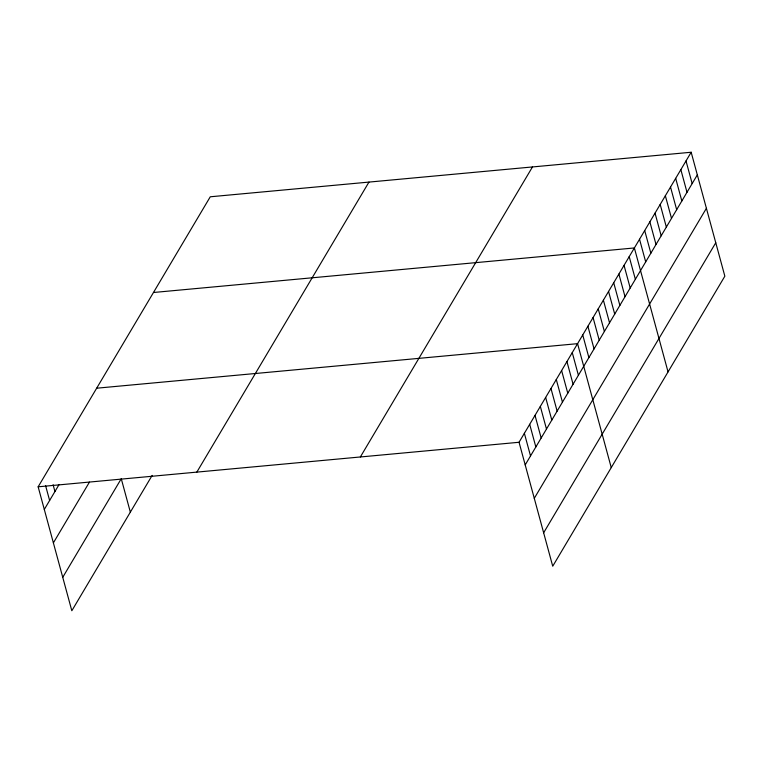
<?xml version="1.0" encoding="UTF-8"?>
<svg xmlns="http://www.w3.org/2000/svg" width="763" height="763" viewBox="0 0 763 763"><rect width="100%" height="100%" fill="white"/><g stroke="black" fill="none" stroke-linecap="round" stroke-linejoin="round"><path stroke-width="1.14" d="M152.152 475.406L71.827 610.753L38.15 486.813L210.273 196.787L691.173 152.247L724.85 276.187L552.727 566.213L519.05 442.273L691.173 152.247M44.302 509.446L59.075 484.543M53.381 542.875L89.443 482.121M62.738 577.324L121.26 478.716L130.349 512.145M196.844 472.116L368.968 182.09M360.355 456.97L532.479 166.944M525.202 464.905L697.325 174.88M534.281 498.334L706.404 208.309M543.647 532.784L715.77 242.758M153.477 292.496L634.377 247.956L668.045 371.896M96.672 388.205L577.572 343.665L611.249 467.605M38.15 486.813L519.05 442.273M686.013 160.945L692.165 183.578M680.854 169.653L686.996 192.286M675.684 178.351L681.836 200.984M670.524 187.049L676.667 209.682M665.355 195.748L671.507 218.38M660.195 204.455L666.347 227.088M655.035 213.154L661.178 235.786M649.866 221.852L656.018 244.484M644.706 230.56L650.849 253.182M639.537 239.258L645.689 261.89M629.208 256.654L635.36 279.287M624.048 265.362L630.2 287.985M618.888 274.06L625.031 296.693M613.719 282.758L619.871 305.391M608.559 291.456L614.711 314.089M603.39 300.164L609.542 322.797M598.23 308.862L604.382 331.495M593.07 317.561L599.213 340.193M587.901 326.259L594.053 348.891M582.741 334.967L588.883 357.599M572.26 352.63L578.402 375.262M566.938 361.595L573.08 384.228M561.616 370.56L567.767 393.193M556.294 379.526L562.445 402.158M550.972 388.491L557.124 411.114M545.65 397.447L551.802 420.079M540.338 406.412L546.48 429.044M535.016 415.377L541.167 438.01M529.694 424.342L535.845 446.975M524.372 433.308L530.523 455.94M53.095 484.724L54.936 491.515M45.618 485.773L49.624 500.48"/></g></svg>
